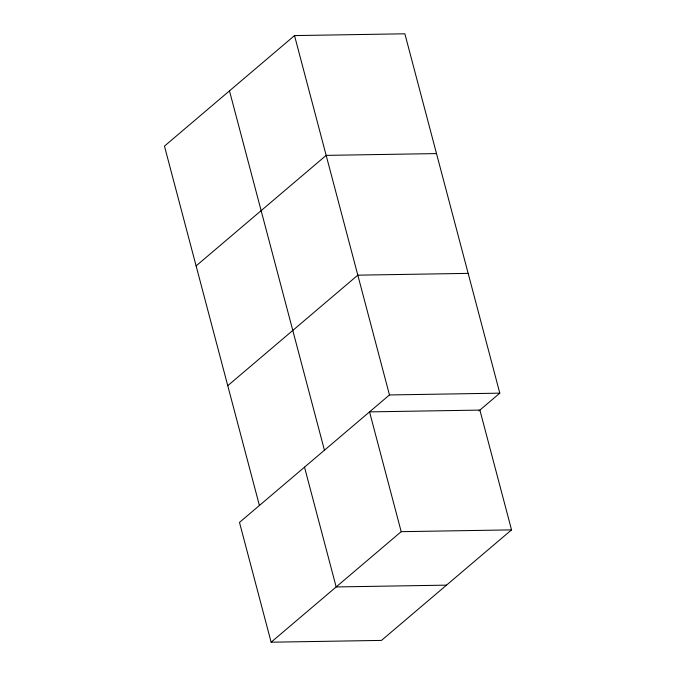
<?xml version="1.0" encoding="UTF-8"?>
<svg xmlns="http://www.w3.org/2000/svg" width="676" height="676" viewBox="0 0 676 676"><rect width="100%" height="100%" fill="white"/><g stroke="black" fill="none" stroke-linecap="round" stroke-linejoin="round"><path stroke-width="1.01" d="M478.938 410.907L499.809 393.162L404.865 33.8L294.516 35.591L164.462 146.117L259.407 505.479M196.108 265.905L326.17 155.379L436.51 153.587M227.761 385.692L357.815 275.166L468.164 273.374M499.809 393.162L389.469 394.953L239.49 522.413L271.135 642.2L381.484 640.409L511.538 529.883L479.892 410.095L369.544 411.878L401.198 531.674L271.135 642.2M401.198 531.674L511.538 529.883M446.515 585.146L336.166 586.937L304.513 467.15M294.516 35.591L389.469 394.953M229.485 90.854L324.438 450.216"/></g></svg>
